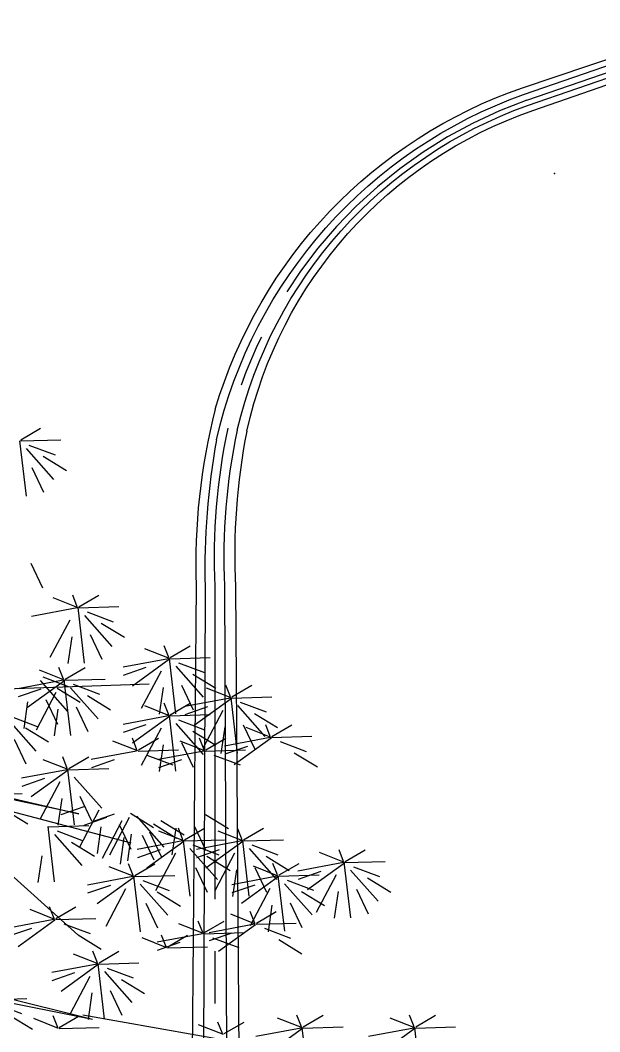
# Model space of a CAD drawing. Header units: millimetres. Extents: x 563079 to 571925, y 2063830 to 2067381.
# Drawn here: x 568892.97 to 568895.9, y 2063882.95 to 2063888.06 of the extents above; entities that cross this region are included whole.
import ezdxf

# ---------------------------------------------------------------- set-up
doc = ezdxf.new("R2010")
doc.units = ezdxf.units.MM
doc.header["$MEASUREMENT"] = 0
doc.linetypes.add('CENTER2', pattern=[1.125, 0.75, -0.125, 0.125, -0.125])
for name, color, linetype in [('1-CAY XANH', 7, 'Continuous'), ('Den', 7, 'Continuous'), ('MATCATDUONG', 8, 'Continuous')]:
    doc.layers.add(name, color=color, linetype=linetype)

# ---------------------------------------------------------------- blocks, each defined once
blk = doc.blocks.new('den2')
at = {"layer": 'Den', "color": 7}
for p, q in [((-0.451, 52.896), (-0.749, 18.16)), ((0.492, 52.861), (0.738, 18.16))]:
    blk.add_line(p, q, dxfattribs=at)
at = {"layer": 'Den', "color": 8}
for p, q in [((-0.24, 52.868), (-0.359, 18.16)), ((0.227, 52.881), (0.365, 18.16))]:
    blk.add_line(p, q, dxfattribs=at)
at = {"layer": 'Den', "color": 5, "linetype": 'CENTER2', "ltscale": 10}
blk.add_line((-0.004, 52.878), (-0.006, 18.16), dxfattribs=at)
at = {"layer": 'Den', "color": 7}
for points in [[(0.005, 57.121, -0.242861), (7.365, 64.824), (12.182, 66.445)], [(0.761, 56.591, -0.260971), (7.612, 64.279), (12.364, 65.927)]]:
    blk.add_lwpolyline(points, format="xyb", dxfattribs=at)
at = {"layer": 'Den', "color": 8}
for points in [[(0.034, 56.388, -0.255439), (7.392, 64.666), (12.22, 66.327)], [(0.531, 56.62, -0.254549), (7.487, 64.399), (12.315, 66.065)]]:
    blk.add_lwpolyline(points, format="xyb", dxfattribs=at)
at = {"layer": 'Den', "color": 5, "linetype": 'CENTER2', "ltscale": 10}
blk.add_lwpolyline([(0.306, 56.673, -0.250225), (7.474, 64.529), (12.278, 66.188)], format="xyb", dxfattribs=at)
at = {"layer": 'Den', "color": 7}
for centre, radius, start, end in [((14.319, 53.44), 14.78, 165.5774, 182.1094), ((15.434, 53.659), 14.963, 168.6989, 183.0577)]:
    blk.add_arc(centre, radius, start, end, dxfattribs=at)
at = {"layer": 'Den', "color": 5, "linetype": 'CENTER2', "ltscale": 10}
blk.add_arc((14.764, 53.579), 14.785, 167.9416, 182.7503, dxfattribs=at)
at = {"layer": 'Den', "color": 8}
for centre, radius, start, end in [((14.764, 53.579), 14.554, 167.9416, 182.7503), ((16.911, 53.302), 17.156, 169.6386, 181.4508)]:
    blk.add_arc(centre, radius, start, end, dxfattribs=at)
at = {"layer": 'Den', "color": 0, "linetype": 'ByBlock'}
blk.add_point((8.136, 62.774), dxfattribs=at)
blk.add_point((8.136, 62.774), dxfattribs=at)
blk = doc.blocks.new('ca')
at = {"layer": '1-CAY XANH', "color": 3}
for p, q in [((-7.76, 52.864), (-8.206, 53.124)), ((-7.753, 52.837), (-8.656, 52.865)), ((-7.943, 52.746), (-8.529, 52.526)), ((-7.885, 51.598), (-7.739, 52.844)), ((-7.881, 52.668), (-8.498, 51.972)), ((-8.262, 52.493), (-8.783, 52.176)), ((-8.009, 52.24), (-8.271, 51.686)), ((-7.987, 50.091), (-8.249, 49.538)), ((-9.066, 49.113), (-9.513, 49.374)), ((-9.029, 49.113), (-8.927, 49.374)), ((-9.059, 49.086), (-9.962, 49.114)), ((-9.048, 49.09), (-8.49, 49.311)), ((-9.25, 48.996), (-9.836, 48.776)), ((-9.188, 48.918), (-9.805, 48.222)), ((-9.191, 47.847), (-9.046, 49.094)), ((-9.024, 49.086), (-8.004, 48.895)), ((-9.569, 48.743), (-10.089, 48.426)), ((-8.86, 48.81), (-8.415, 47.969)), ((-9.315, 48.489), (-9.578, 47.936)), ((-8.905, 48.438), (-8.819, 47.839)), ((-11.119, 47.97), (-11.566, 48.23)), ((-11.083, 47.97), (-10.981, 48.23)), ((-11.113, 47.943), (-12.015, 47.971)), ((-11.101, 47.946), (-10.543, 48.167)), ((-11.303, 47.853), (-11.889, 47.632)), ((-11.241, 47.774), (-11.858, 47.078)), ((-11.244, 46.704), (-11.099, 47.95)), ((-11.101, 47.931), (-10.27, 47.33)), ((-11.077, 47.943), (-10.057, 47.751)), ((-10.57, 47.746), (-10.06, 47.568)), ((-8.756, 47.487), (-9.203, 47.747)), ((-8.72, 47.487), (-8.617, 47.747)), ((-11.622, 47.599), (-12.142, 47.282)), ((-10.913, 47.667), (-10.468, 46.825)), ((-8.258, 47.535), (-8.843, 47.315)), ((-8.738, 47.463), (-8.18, 47.684)), ((-12.505, 47.086), (-12.952, 47.346)), ((-12.487, 47.062), (-11.929, 47.283)), ((-12.468, 47.086), (-12.366, 47.346)), ((-11.369, 47.346), (-11.631, 46.792)), ((-10.958, 47.294), (-10.872, 46.695)), ((-7.417, 47.269), (-10.644, 47.38)), ((-8.749, 47.46), (-9.652, 47.487)), ((-8.94, 47.369), (-9.526, 47.149)), ((-8.878, 47.291), (-9.495, 46.595)), ((-8.577, 47.281), (-9.097, 46.965)), ((-8.881, 46.221), (-8.736, 47.467)), ((-8.195, 47.456), (-8.812, 46.76)), ((-8.738, 47.448), (-7.907, 46.847)), ((-8.714, 47.46), (-7.694, 47.268)), ((-12.498, 47.058), (-13.401, 47.086)), ((-12.63, 45.819), (-12.485, 47.066)), ((-12.463, 47.058), (-11.443, 46.867)), ((-9.259, 47.116), (-9.779, 46.799)), ((-8.55, 47.184), (-8.105, 46.342)), ((-8.207, 47.262), (-7.697, 47.085)), ((-12.689, 46.968), (-13.275, 46.748)), ((-12.627, 46.89), (-13.244, 46.194)), ((-12.487, 47.046), (-11.656, 46.446)), ((-11.956, 46.861), (-11.446, 46.683)), ((-11.119, 46.686), (-11.566, 46.946)), ((-11.101, 46.662), (-10.543, 46.883)), ((-11.083, 46.686), (-10.981, 46.946)), ((-9.005, 46.863), (-9.268, 46.309)), ((-8.323, 47.028), (-8.585, 46.474)), ((-7.912, 46.977), (-7.827, 46.377)), ((-13.008, 46.715), (-13.528, 46.398)), ((-12.299, 46.782), (-11.854, 45.941)), ((-11.113, 46.659), (-12.015, 46.687)), ((-11.244, 45.42), (-11.099, 46.666)), ((-11.101, 46.647), (-10.27, 46.046)), ((-11.077, 46.659), (-10.057, 46.467)), ((-8.595, 46.811), (-8.509, 46.212)), ((-7.543, 46.643), (-8.128, 46.423)), ((-13.402, 46.199), (-13.848, 46.459)), ((-13.384, 46.176), (-12.826, 46.397)), ((-13.365, 46.199), (-13.263, 46.459)), ((-12.754, 46.461), (-13.017, 45.908)), ((-12.344, 46.41), (-12.258, 45.811)), ((-11.303, 46.568), (-11.889, 46.348)), ((-11.241, 46.49), (-11.858, 45.794)), ((-10.913, 46.383), (-10.468, 45.541)), ((-10.57, 46.461), (-10.06, 46.284)), ((-7.862, 46.39), (-8.382, 46.073)), ((-7.48, 46.565), (-8.097, 45.869)), ((-13.395, 46.172), (-14.298, 46.2)), ((-13.384, 46.16), (-12.552, 45.56)), ((-13.36, 46.172), (-12.34, 45.98)), ((-11.916, 45.895), (-12.363, 46.155)), ((-11.622, 46.315), (-12.142, 45.998)), ((-11.879, 45.895), (-11.777, 46.155)), ((-10.405, 45.895), (-10.852, 46.155)), ((-10.368, 45.895), (-10.266, 46.155)), ((-13.585, 46.082), (-14.171, 45.862)), ((-12.852, 45.975), (-12.342, 45.797)), ((-11.898, 45.871), (-11.34, 46.092)), ((-11.369, 46.062), (-11.631, 45.508)), ((-10.958, 46.01), (-10.872, 45.411)), ((-10.387, 45.871), (-9.829, 46.092)), ((-7.608, 46.137), (-7.87, 45.583)), ((-13.905, 45.829), (-14.425, 45.512)), ((-11.909, 45.868), (-12.812, 45.895)), ((-12.1, 45.777), (-12.686, 45.557)), ((-11.874, 45.868), (-10.854, 45.676)), ((-10.398, 45.868), (-11.301, 45.895)), ((-10.589, 45.777), (-11.175, 45.557)), ((-10.363, 45.868), (-9.343, 45.676)), ((-8.84, 45.477), (-9.287, 45.737)), ((-8.803, 45.477), (-8.701, 45.737)), ((-11.367, 45.67), (-10.856, 45.493)), ((-9.856, 45.67), (-9.345, 45.493)), ((-8.833, 45.45), (-9.736, 45.477)), ((-8.822, 45.453), (-8.264, 45.674)), ((-8.962, 45.281), (-9.579, 44.585)), ((-8.965, 44.211), (-8.82, 45.457)), ((-8.822, 45.438), (-7.991, 44.837)), ((-8.798, 45.45), (-7.778, 45.258)), ((-8.291, 45.252), (-7.781, 45.075)), ((-8.634, 45.174), (-8.189, 44.332)), ((-9.089, 44.853), (-9.352, 44.299)), ((-8.679, 44.801), (-8.593, 44.202)), ((-6.891, 44.891), (-7.794, 44.919)), ((-7.392, 44.554), (-10.235, 43.807)), ((-9.173, 44.617), (-8.662, 44.439)), ((-11.907, 44.444), (-12.427, 44.127)), ((-10.359, 44.405), (-10.976, 43.709)), ((-10.225, 44.47), (-10.745, 44.154)), ((-10.198, 44.373), (-9.753, 43.531)), ((-9.855, 44.451), (-9.345, 44.274)), ((-9.688, 44.376), (-9.178, 44.199)), ((-9.516, 44.538), (-9.071, 43.696)), ((-7.401, 44.548), (-7.921, 44.231)), ((-12.767, 43.875), (-13.214, 44.135)), ((-12.731, 43.875), (-12.629, 44.135)), ((-11.653, 44.19), (-11.915, 43.637)), ((-11.439, 43.875), (-11.885, 44.135)), ((-10.907, 44.305), (-11.427, 43.988)), ((-11.402, 43.875), (-11.3, 44.135)), ((-10.741, 44.23), (-11.261, 43.913)), ((-11.242, 44.139), (-11.157, 43.54)), ((-9.971, 44.217), (-10.233, 43.663)), ((-10.031, 44.298), (-9.587, 43.456)), ((-9.561, 44.166), (-9.475, 43.566)), ((-8.387, 44.166), (-9.29, 44.193)), ((-8.519, 42.927), (-8.373, 44.173)), ((-12.761, 43.848), (-13.663, 43.876)), ((-12.75, 43.851), (-12.191, 44.072)), ((-11.432, 43.848), (-12.335, 43.876)), ((-11.421, 43.851), (-10.863, 44.072)), ((-10.653, 44.052), (-10.916, 43.498)), ((-10.487, 43.977), (-10.749, 43.423)), ((-10.243, 44), (-10.157, 43.401)), ((-10.076, 43.925), (-9.99, 43.326)), ((-8.577, 44.075), (-9.163, 43.855)), ((-8.515, 43.997), (-9.132, 43.301)), ((-15.05, 43.388), (-15.496, 43.649)), ((-15.013, 43.388), (-14.911, 43.649)), ((-12.951, 43.758), (-13.537, 43.537)), ((-12.889, 43.679), (-13.506, 42.983)), ((-12.892, 42.609), (-12.747, 43.855)), ((-12.75, 43.836), (-11.918, 43.235)), ((-12.725, 43.848), (-11.705, 43.656)), ((-12.218, 43.651), (-11.708, 43.473)), ((-11.623, 43.758), (-12.208, 43.537)), ((-11.56, 43.679), (-12.177, 42.983)), ((-11.564, 42.609), (-11.418, 43.855)), ((-11.421, 43.836), (-10.59, 43.235)), ((-11.397, 43.848), (-10.377, 43.656)), ((-10.89, 43.651), (-10.379, 43.473)), ((-8.896, 43.822), (-9.417, 43.505)), ((-15.032, 43.365), (-14.474, 43.586)), ((-13.27, 43.504), (-13.79, 43.187)), ((-12.561, 43.572), (-12.116, 42.73)), ((-11.942, 43.504), (-12.462, 43.187)), ((-11.233, 43.572), (-10.788, 42.73)), ((-8.232, 43.517), (-8.146, 42.918)), ((-15.043, 43.361), (-15.946, 43.389)), ((-15.233, 43.271), (-15.819, 43.051)), ((-15.171, 43.193), (-15.788, 42.497)), ((-15.175, 42.122), (-15.029, 43.369)), ((-15.032, 43.349), (-14.2, 42.749)), ((-15.008, 43.361), (-13.988, 43.169)), ((-13.564, 43.084), (-14.011, 43.344)), ((-13.546, 43.06), (-12.988, 43.281)), ((-13.527, 43.084), (-13.425, 43.344)), ((-13.017, 43.251), (-13.279, 42.697)), ((-12.606, 43.199), (-12.52, 42.6)), ((-11.688, 43.251), (-11.95, 42.697)), ((-10.322, 43.074), (-10.768, 43.334)), ((-10.304, 43.05), (-9.745, 43.271)), ((-10.285, 43.074), (-10.183, 43.334)), ((-15.553, 43.018), (-16.073, 42.701)), ((-14.844, 43.085), (-14.399, 42.244)), ((-14.5, 43.164), (-13.99, 42.986)), ((-13.557, 43.057), (-14.46, 43.084)), ((-13.748, 42.966), (-14.334, 42.746)), ((-13.689, 41.818), (-13.543, 43.064)), ((-13.546, 43.044), (-12.715, 42.444)), ((-13.522, 43.057), (-12.502, 42.865)), ((-10.315, 43.047), (-11.218, 43.075)), ((-10.447, 41.808), (-10.301, 43.054)), ((-10.304, 43.035), (-9.472, 42.434)), ((-10.28, 43.047), (-9.26, 42.855)), ((-15.299, 42.764), (-15.561, 42.211)), ((-13.686, 42.888), (-14.303, 42.192)), ((-13.358, 42.78), (-12.913, 41.939)), ((-13.015, 42.859), (-12.505, 42.682)), ((-10.505, 42.957), (-11.091, 42.736)), ((-10.443, 42.878), (-11.06, 42.182)), ((-10.115, 42.771), (-9.671, 41.929)), ((-9.772, 42.85), (-9.262, 42.672)), ((-14.888, 42.713), (-14.802, 42.113)), ((-14.067, 42.713), (-14.587, 42.396)), ((-10.825, 42.703), (-11.345, 42.386)), ((-13.813, 42.459), (-14.076, 41.906)), ((-13.403, 42.408), (-13.317, 41.809)), ((-10.571, 42.45), (-10.833, 41.896)), ((-8.546, 42.108), (-8.993, 42.368)), ((-8.528, 42.084), (-7.97, 42.305)), ((-8.51, 42.108), (-8.407, 42.368)), ((-13.052, 42.003), (-13.498, 42.264)), ((-13.034, 41.98), (-12.476, 42.201)), ((-13.015, 42.003), (-12.913, 42.264)), ((-8.54, 42.081), (-9.442, 42.108)), ((-8.528, 42.068), (-7.697, 41.468)), ((-8.504, 42.081), (-7.484, 41.889)), ((-13.045, 41.976), (-13.948, 42.004)), ((-13.236, 41.886), (-13.821, 41.666)), ((-13.034, 41.964), (-12.203, 41.364)), ((-13.01, 41.976), (-11.99, 41.785)), ((-11.886, 41.79), (-12.332, 42.05)), ((-11.868, 41.766), (-11.31, 41.987)), ((-11.849, 41.79), (-11.747, 42.05)), ((-8.73, 41.99), (-9.316, 41.77)), ((-7.997, 41.883), (-7.487, 41.706)), ((-13.555, 41.633), (-14.075, 41.316)), ((-11.879, 41.763), (-12.782, 41.791)), ((-12.069, 41.673), (-12.655, 41.452)), ((-12.503, 41.779), (-11.992, 41.601)), ((-11.844, 41.763), (-10.824, 41.571)), ((-11.062, 41.472), (-11.509, 41.732)), ((-11.044, 41.448), (-10.486, 41.67)), ((-11.025, 41.472), (-10.923, 41.732)), ((-9.049, 41.737), (-9.569, 41.42)), ((-11.055, 41.445), (-11.958, 41.473)), ((-11.336, 41.566), (-10.826, 41.388)), ((-9.519, 41.109), (-9.965, 41.369)), ((-9.501, 41.085), (-8.943, 41.306)), ((-9.482, 41.109), (-9.38, 41.369)), ((-9.512, 41.082), (-10.415, 41.11)), ((-9.703, 40.992), (-10.288, 40.771)), ((-9.644, 39.843), (-9.498, 41.089)), ((-9.501, 41.07), (-8.67, 40.469)), ((-9.477, 41.082), (-8.457, 40.89)), ((-10.022, 40.738), (-10.542, 40.421)), ((-9.64, 40.913), (-10.257, 40.217)), ((-9.313, 40.806), (-8.868, 39.964)), ((-8.97, 40.885), (-8.459, 40.707)), ((-9.768, 40.485), (-10.03, 39.931)), ((-9.357, 40.433), (-9.272, 39.834)), ((-6.996, 40.281), (-7.899, 40.309)), ((-7.187, 40.191), (-7.772, 39.97)), ((-9.155, 39.939), (-17.413, 38.487)), ((-16.632, 39.672), (-17.078, 39.932)), ((-16.614, 39.649), (-16.056, 39.87)), ((-16.595, 39.672), (-16.493, 39.932)), ((-14.104, 39.672), (-14.551, 39.932)), ((-14.086, 39.649), (-13.528, 39.87)), ((-14.067, 39.672), (-13.965, 39.932)), ((-12.329, 39.52), (-12.775, 39.78)), ((-12.292, 39.52), (-12.19, 39.78)), ((-8.625, 39.659), (-9.072, 39.92)), ((-8.607, 39.636), (-8.049, 39.857)), ((-8.589, 39.659), (-8.487, 39.92)), ((-7.506, 39.937), (-8.026, 39.62)), ((-16.625, 39.645), (-17.528, 39.673)), ((-16.757, 38.406), (-16.611, 39.653)), ((-16.614, 39.633), (-15.782, 39.033)), ((-16.59, 39.645), (-15.57, 39.453)), ((-14.097, 39.645), (-15, 39.673)), ((-14.229, 38.406), (-14.083, 39.653)), ((-14.086, 39.633), (-13.255, 39.033)), ((-14.062, 39.645), (-13.042, 39.453)), ((-12.311, 39.496), (-11.753, 39.717)), ((-8.619, 39.632), (-9.521, 39.66))]:
    blk.add_line(p, q, dxfattribs=at)
at = {"layer": '1-CAY XANH', "color": 17}
for p, q in [((-0.141, 46.546), (-9.065, 44.458)), ((-9.065, 44.458), (-0.272, 46.332)), ((-5.325, 45.077), (-9.04, 41.743)), ((-0.437, 42.057), (-9.371, 39.844)), ((-0.307, 41.643), (-9.371, 39.844))]:
    blk.add_line(p, q, dxfattribs=at)

msp = doc.modelspace()

# ---------------------------------------------------------------- block references
at = {"layer": 'Den', "linetype": 'Continuous', "extrusion": (3.31378e-12, 1.1371e-08, 1), "xscale": 0.2109375, "yscale": 0.2109375, "zscale": 0.2109375}
msp.add_blockref('den2', (568893.95067, 2063874.04898, 0.02347), dxfattribs=at)
at = {"layer": 'MATCATDUONG', "linetype": 'Continuous', "extrusion": (3.31378e-12, 1.1371e-08, 1), "xscale": -0.2249999999767169, "yscale": 0.2250000000931324, "zscale": 0.2250000000000003}
msp.add_blockref('ca', (568891.22261, 2063874.04898, 0.02347), dxfattribs=at)

doc.saveas('drawing.dxf')
